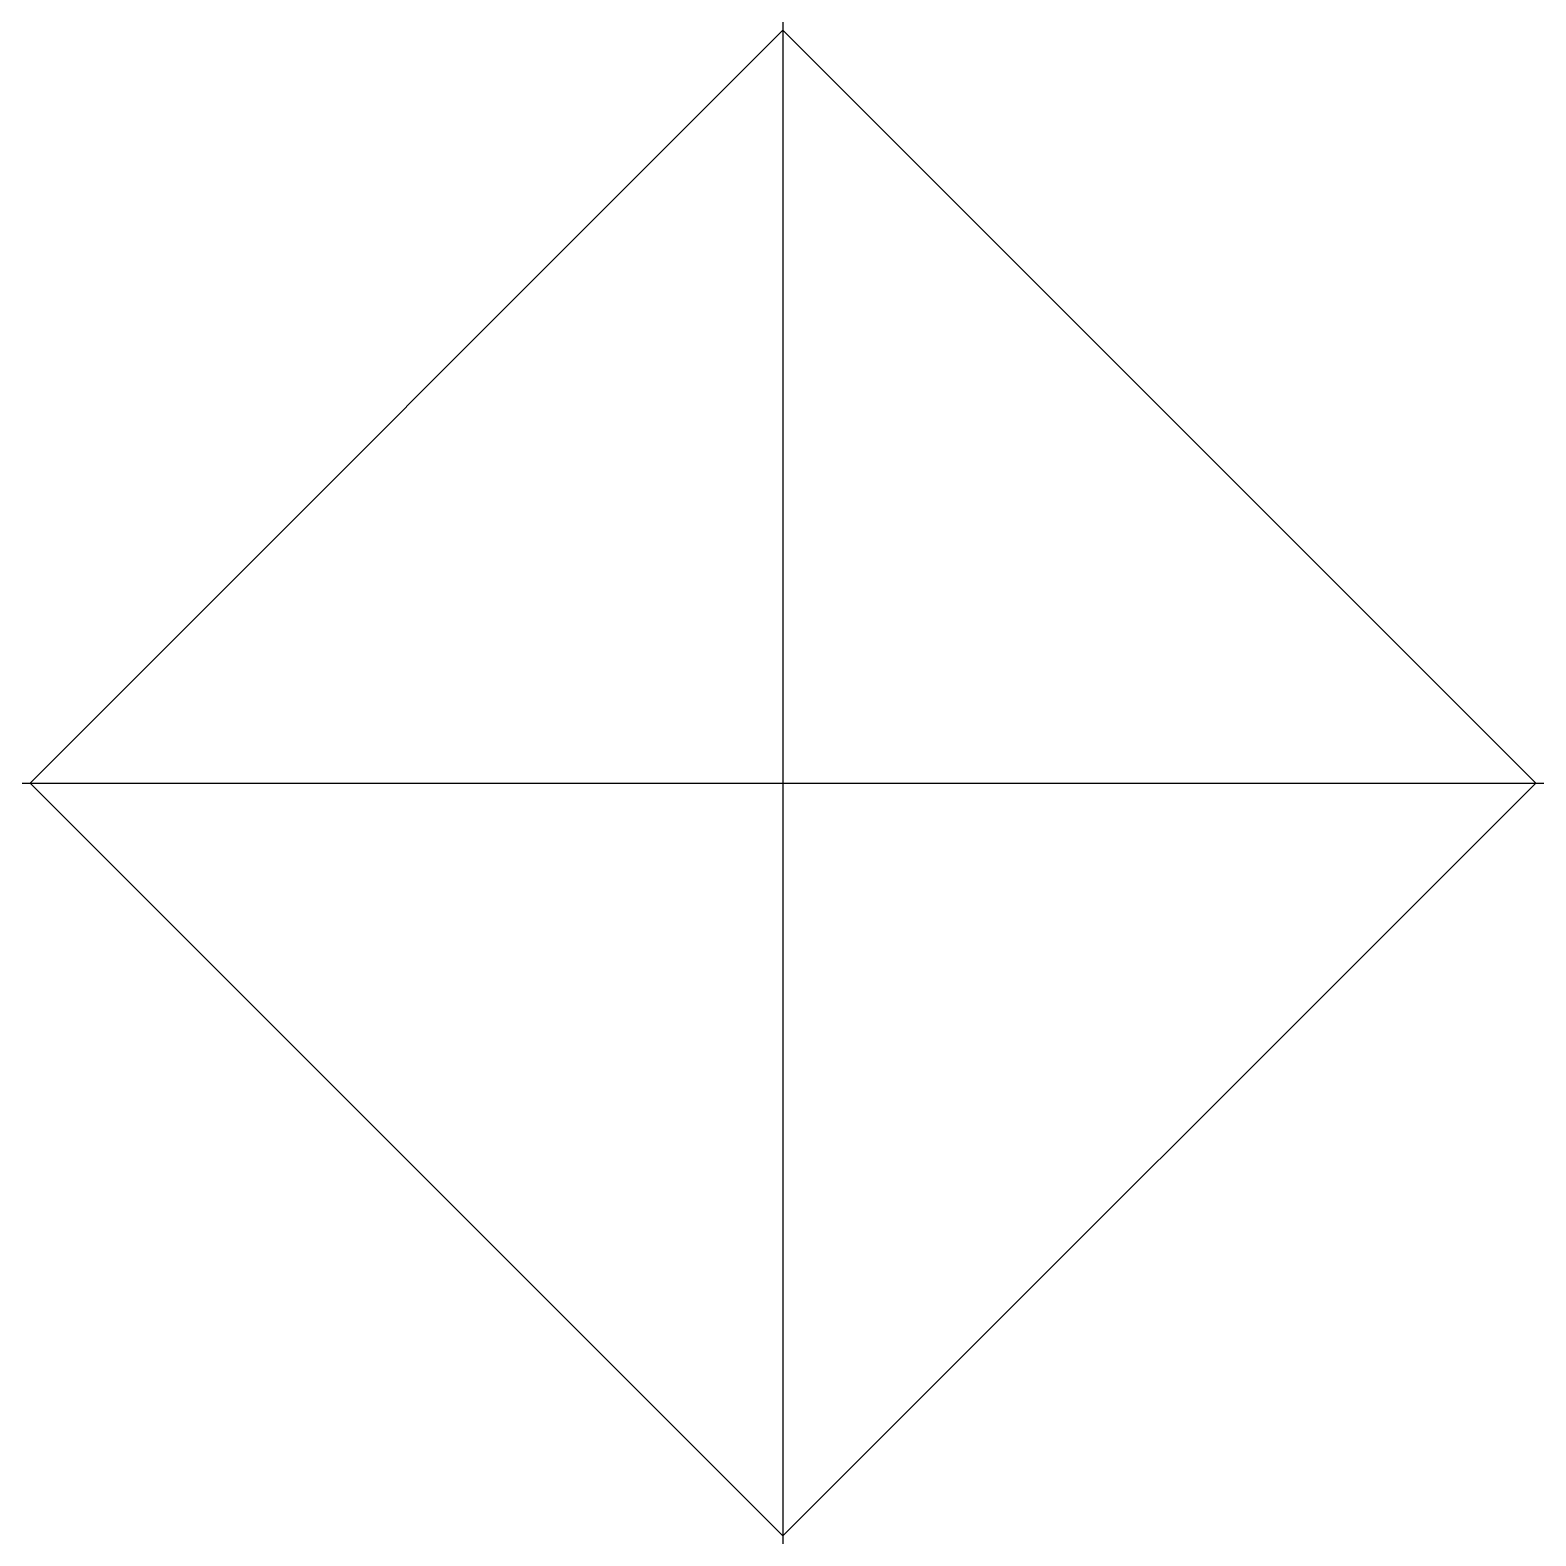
# Model space of a CAD drawing. Header units: inches. Extents: x -33 to 78, y 5 to 20.
# Drawn here: x -32.53 to -18.38, y 5.41 to 19.55 of the extents above.
import ezdxf

# ---------------------------------------------------------------- set-up
doc = ezdxf.new("R2010")
doc.units = ezdxf.units.IN
doc.header["$MEASUREMENT"] = 0

msp = doc.modelspace()

# ---------------------------------------------------------------- linework, layer by layer
for p, q in [((-25.456, 19.553), (-32.527, 12.481)), ((-25.456, 19.553), (-18.385, 12.481)), ((-32.527, 12.481), (-25.456, 5.41)), ((-18.385, 12.481), (-25.456, 5.41))]:
    msp.add_line(p, q)
for p, direction in [((-25.456, 17.38), (0, -1)), ((-4.456, 17.38), (0, -1)), ((49.804, 12.481), (1, 0))]:
    msp.add_xline(p, direction)

doc.saveas('drawing.dxf')
